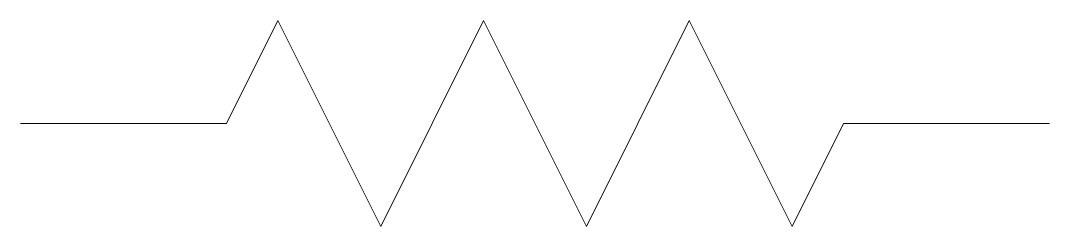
# Model space of a CAD drawing. Header units: millimetres. Extents: x 0 to 100, y -10 to 10.
import ezdxf

# ---------------------------------------------------------------- set-up
doc = ezdxf.new("R2010")
doc.units = ezdxf.units.MM
doc.layers.get('0').update_dxf_attribs({"lineweight": 0, "true_color": 0xffffff})

msp = doc.modelspace()

# ---------------------------------------------------------------- linework, layer by layer
for p, q in [((20, 0), (25, 10)), ((25, 10), (35, -10)), ((35, -10), (45, 10)), ((45, 10), (55, -10)), ((55, -10), (65, 10)), ((65, 10), (75, -10)), ((0, 0), (20, 0)), ((75, -10), (80, 0)), ((80, 0), (100, 0))]:
    msp.add_line(p, q)

doc.saveas('drawing.dxf')
